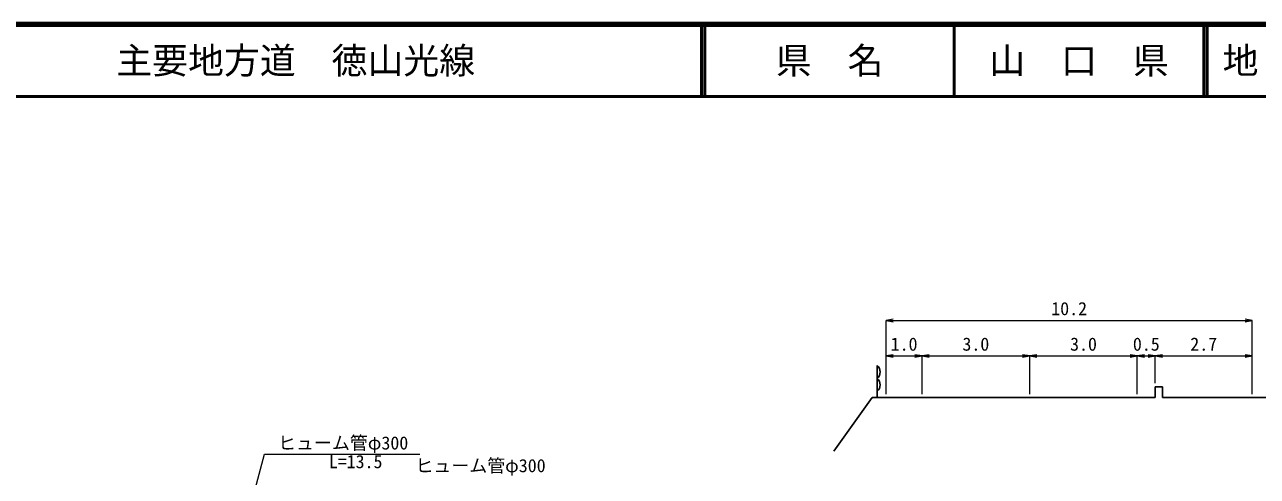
# Model space of a CAD drawing. Units: millimetres at full size, sheet at 1:1000, with parts at other scales. Extents: x 40000 to 680000, y 20000 to 380000.
# Drawn here: x 203468 to 375219, y 317092 to 380000 of the extents above; entities that cross this region are included whole.
import ezdxf
from ezdxf.enums import TextEntityAlignment as Align

# ---------------------------------------------------------------- set-up
doc = ezdxf.new("R2010")
doc.units = ezdxf.units.MM
doc.header["$LTSCALE"] = 1000
for name, color, linetype, lineweight in [('M-BGD', 7, 'Continuous', 25), ('M-STR-HTXT', 7, 'Continuous', 13), ('M-TTL', 2, 'Continuous', 140), ('M-TTL-LINE', 7, 'Continuous', 50)]:
    doc.layers.add(name, color=color, linetype=linetype, lineweight=lineweight)
doc.layers.add('M-TTL-TXT', color=7, linetype='Continuous')
doc.styles.add('ＭＳ ゴシック', font='')
doc.styles.get('ＭＳ ゴシック').set_extended_font_data('MS Gothic')

# ---------------------------------------------------------------- blocks, each defined once
blk = doc.blocks.new('open_arrow')
at = {"color": 0, "linetype": 'Continuous', "lineweight": -2}
blk.add_lwpolyline([(7.5, 1.25), (0, 0), (7.5, -1.25)], dxfattribs=at)

msp = doc.modelspace()

# ---------------------------------------------------------------- linework, layer by layer
at = {"layer": 'M-BGD'}
for p, q in [((322263, 328054), (322263, 332522)), ((360997, 329554), (361997, 329554)), ((360997, 328054), (360997, 329554)), ((361997, 328054), (361997, 329554)), ((361997, 328054), (374497, 328054))]:
    msp.add_line(p, q, dxfattribs=at)
for points in [[(323497, 328054), (321571, 328054), (316213, 320588)], [(323497, 328054), (328497, 328054), (343497, 328054), (358497, 328054), (360997, 328054)], [(374497, 328054), (376923, 328054), (386313, 319124)]]:
    msp.add_lwpolyline(points, dxfattribs=at)
for centre in [(321458, 331625), (321458, 329829)]:
    msp.add_arc(centre, 1206, 311.87413, 48.12587, dxfattribs=at)
at = {"layer": 'M-STR-HTXT'}
for p, q in [((323497, 328554), (323497, 338800)), ((323497, 338799), (374497, 338799)), ((374497, 328554), (374497, 338800)), ((323497, 333854), (328497, 333854)), ((328497, 328554), (328497, 333855)), ((328497, 333854), (343497, 333854)), ((343497, 328554), (343497, 333855)), ((343497, 333854), (358497, 333854)), ((358497, 328554), (358497, 333855)), ((358497, 333854), (360997, 333854)), ((360997, 330054), (360997, 333855)), ((360997, 333854), (374497, 333854))]:
    msp.add_line(p, q, dxfattribs=at)
msp.add_lwpolyline([(224738, 274607), (236880, 320179), (258530, 320179)], dxfattribs=at)
at = {"layer": 'M-TTL'}
msp.add_line((680000, 380000), (40000, 380000), dxfattribs=at)
at = {"layer": 'M-TTL-LINE'}
for p, q in [((297750, 380000), (297750, 370000)), ((298250, 380000), (298250, 370000)), ((333000, 380000), (333000, 370000)), ((367750, 380000), (367750, 370000)), ((368250, 380000), (368250, 370000)), ((40000, 370000), (680000, 370000))]:
    msp.add_line(p, q, dxfattribs=at)

# ---------------------------------------------------------------- block references
at = {"layer": 'M-STR-HTXT', "xscale": 133, "yscale": 133}
for p in [(323497, 338799), (323497, 333854), (328497, 333854), (343497, 333854), (358497, 333854), (360997, 333854)]:
    msp.add_blockref('open_arrow', p, dxfattribs=at)
at = {"layer": 'M-STR-HTXT', "xscale": 133, "yscale": 133, "rotation": 180}
for p in [(374497, 338799), (328497, 333854), (343497, 333854), (358497, 333854), (360997, 333854), (374497, 333854)]:
    msp.add_blockref('open_arrow', p, dxfattribs=at)

# ---------------------------------------------------------------- texts
at = {"layer": 'M-STR-HTXT', "style": 'ＭＳ ゴシック'}
for s, p in [('10.2', (348997, 338987)), ('1.0', (325997, 334041)), ('3.0', (335997, 334041)), ('3.0', (350997, 334041)), ('0.5', (359747, 334041)), ('2.7', (367747, 334041)), ('L=13.5', (249581, 317679))]:
    msp.add_text(s, height=1833, dxfattribs=at).set_placement(p, align=Align.BOTTOM_CENTER)
for p in [(238780, 320279), (257919, 317116)]:
    msp.add_text('ヒューム管φ300', height=1833, dxfattribs=at).set_placement(p, align=Align.BOTTOM_LEFT)
at = {"layer": 'M-TTL-TXT', "style": 'ＭＳ ゴシック'}
for s, p in [('主要地方道\u3000徳山光線', (216234, 375000)), ('地 名', (370380, 375000))]:
    msp.add_text(s, height=3666, dxfattribs=at).set_placement(p, align=Align.MIDDLE_LEFT)
for s, p in [('県\u3000名', (315625, 375000)), ('山\u3000口\u3000県', (350375, 375000))]:
    msp.add_text(s, height=3666, dxfattribs=at).set_placement(p, align=Align.MIDDLE_CENTER)

doc.saveas('drawing.dxf')
